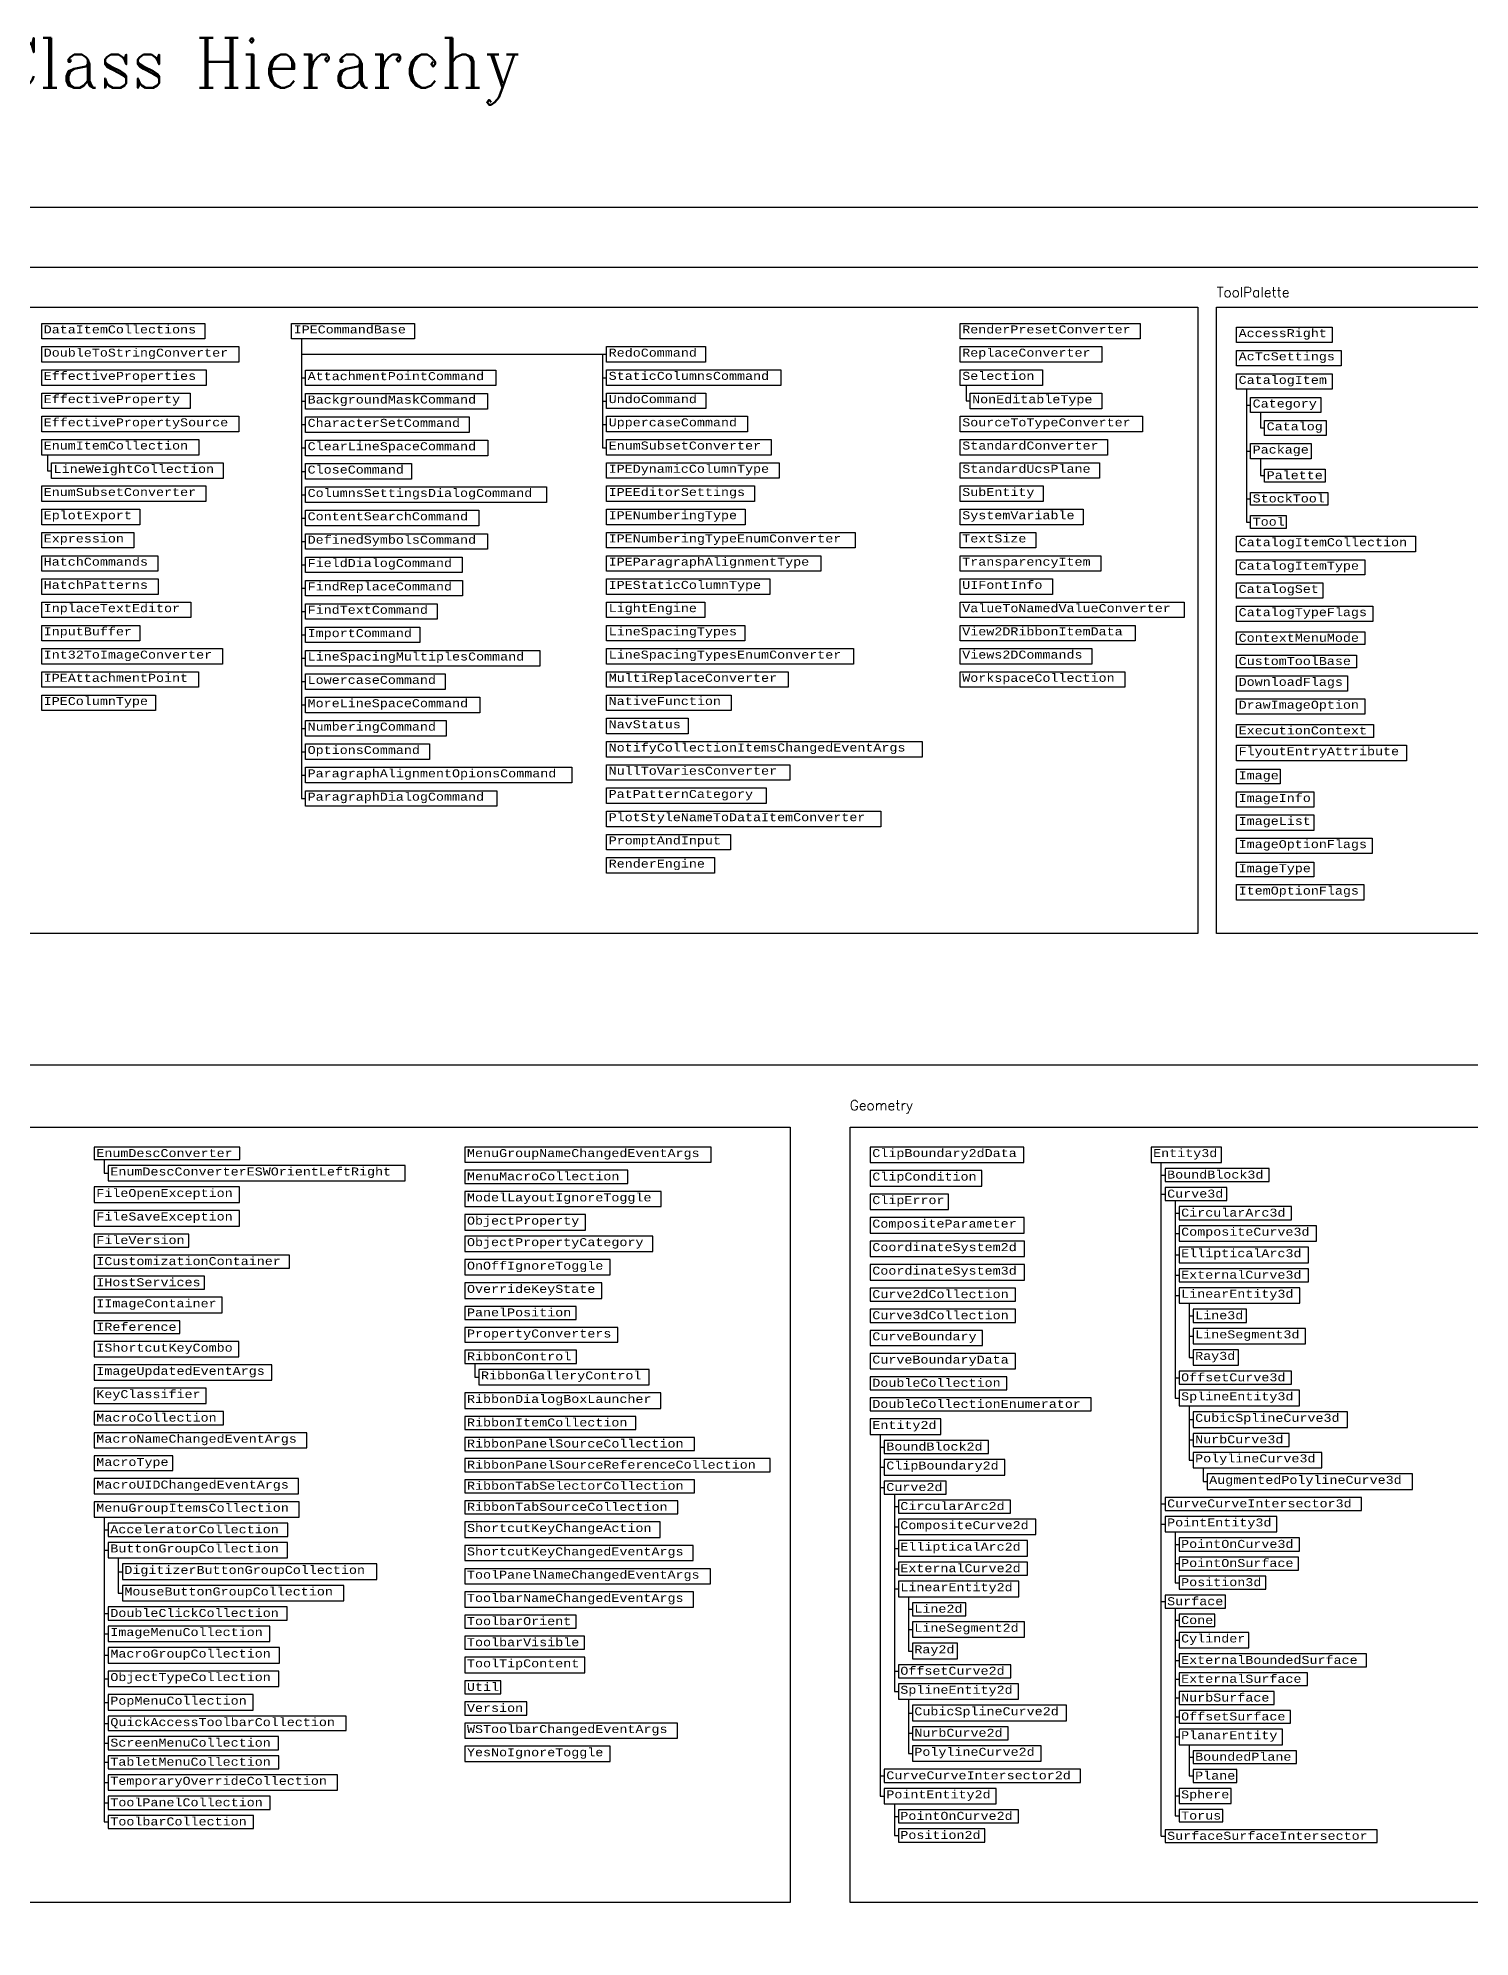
# Model space of a CAD drawing. Header units: inches. Extents: x 349 to 921, y -344 to 10.
# Drawn here: x 683.8 to 755.4, y -85.4 to 9.6 of the extents above; entities that cross this region are included whole.
import ezdxf

# ---------------------------------------------------------------- set-up
doc = ezdxf.new("R2010")
doc.units = ezdxf.units.IN
doc.header["$MEASUREMENT"] = 0
for name, color, linetype in [('Managed classes', 3, 'Continuous'), ('ObjectARX 2009 Managed classes', 7, 'Continuous'), ('ObjectARX 2010 Managed classes', 7, 'Continuous')]:
    doc.layers.add(name, color=color, linetype=linetype)
doc.styles.add('Categories', font='romanc.shx', dxfattribs={"height": 0.5})
doc.styles.add('PureManaged', font='cour.ttf', dxfattribs={"height": 0.4})
doc.styles.get("Standard").update_dxf_attribs({"font": 'cour.ttf'})
doc.styles.add('Title', font='romanc.shx', dxfattribs={"width": 0.9})

msp = doc.modelspace()

# ---------------------------------------------------------------- linework, layer by layer
for p, q in [((697.02, -5.489), (697.02, -28.458)), ((712.263, -6.262), (697.02, -6.262)), ((712.063, -6.262), (712.063, -10.94)), ((697.02, -7.437), (697.22, -7.437)), ((712.063, -7.437), (712.263, -7.437)), ((730.225, -7.811), (730.225, -8.591)), ((744.243, -7.997), (744.243, -14.643)), ((697.02, -8.604), (697.22, -8.604)), ((712.063, -8.604), (712.263, -8.604)), ((730.225, -8.591), (730.425, -8.591)), ((744.243, -8.798), (744.443, -8.798)), ((744.943, -9.178), (744.943, -9.939)), ((697.02, -9.772), (697.22, -9.772)), ((712.063, -9.772), (712.263, -9.772)), ((744.943, -9.939), (745.143, -9.939)), ((684.327, -11.294), (684.327, -12.074)), ((697.02, -10.94), (697.22, -10.94)), ((712.063, -10.94), (712.263, -10.94)), ((744.243, -11.1), (744.443, -11.1)), ((684.327, -12.074), (684.527, -12.074)), ((697.02, -12.108), (697.22, -12.108)), ((744.943, -11.481), (744.943, -12.321)), ((744.943, -12.321), (745.143, -12.321)), ((697.02, -13.276), (697.22, -13.276)), ((744.243, -13.482), (744.443, -13.482)), ((697.02, -14.444), (697.22, -14.444)), ((744.243, -14.643), (744.443, -14.643)), ((697.02, -15.612), (697.22, -15.612)), ((697.02, -16.78), (697.22, -16.78)), ((697.02, -17.947), (697.22, -17.947)), ((697.02, -19.115), (697.22, -19.115)), ((697.02, -20.283), (697.22, -20.283)), ((697.02, -21.451), (697.22, -21.451)), ((697.02, -22.619), (697.22, -22.619)), ((697.02, -23.787), (697.22, -23.787)), ((697.02, -24.955), (697.22, -24.955)), ((697.02, -26.122), (697.22, -26.122)), ((697.02, -27.29), (697.22, -27.29)), ((697.02, -28.458), (697.22, -28.458)), ((687.161, -46.506), (687.161, -47.193)), ((687.161, -47.193), (687.361, -47.193)), ((739.97, -80.333), (739.97, -46.66)), ((739.97, -47.286), (740.17, -47.286)), ((739.97, -48.236), (740.17, -48.236)), ((740.67, -48.562), (740.67, -58.433)), ((740.67, -49.189), (740.87, -49.189)), ((740.67, -50.204), (740.87, -50.204)), ((740.67, -51.279), (740.87, -51.279)), ((740.67, -52.292), (740.87, -52.292)), ((740.67, -53.305), (740.87, -53.305)), ((741.37, -53.693), (741.37, -56.409)), ((741.37, -54.32), (741.57, -54.32)), ((741.37, -55.335), (741.57, -55.335)), ((705.683, -56.7), (705.683, -57.387)), ((741.37, -56.409), (741.57, -56.409)), ((705.683, -57.387), (705.883, -57.387)), ((740.67, -57.42), (740.87, -57.42)), ((740.67, -58.433), (740.87, -58.433)), ((741.37, -58.82), (741.37, -61.534)), ((741.37, -59.508), (741.57, -59.508)), ((725.938, -60.254), (725.938, -78.329)), ((741.37, -60.521), (741.57, -60.521)), ((725.938, -60.879), (726.138, -60.879)), ((741.37, -61.534), (741.57, -61.534)), ((725.938, -61.892), (726.138, -61.892)), ((742.07, -61.922), (742.07, -62.609)), ((742.07, -62.609), (742.27, -62.609)), ((725.938, -62.905), (726.138, -62.905)), ((726.638, -63.23), (726.638, -73.101)), ((687.161, -64.393), (687.161, -79.622)), ((726.638, -63.858), (726.838, -63.858)), ((739.97, -63.722), (740.17, -63.722)), ((687.161, -65.02), (687.361, -65.02)), ((726.638, -64.873), (726.838, -64.873)), ((739.97, -64.735), (740.17, -64.735)), ((740.67, -65.123), (740.67, -67.66)), ((687.161, -66.035), (687.361, -66.035)), ((687.861, -66.423), (687.861, -68.186)), ((726.638, -65.948), (726.838, -65.948)), ((740.67, -65.751), (740.87, -65.751)), ((687.861, -67.111), (688.061, -67.111)), ((726.638, -66.961), (726.838, -66.961)), ((740.67, -66.705), (740.87, -66.705)), ((687.861, -68.186), (688.061, -68.186)), ((726.638, -67.974), (726.838, -67.974)), ((740.67, -67.66), (740.87, -67.66)), ((687.161, -69.201), (687.361, -69.201)), ((727.338, -68.362), (727.338, -71.077)), ((727.338, -68.989), (727.538, -68.989)), ((739.97, -68.607), (740.17, -68.607)), ((740.67, -68.928), (740.67, -79.308)), ((687.161, -70.216), (687.361, -70.216)), ((727.338, -70.004), (727.538, -70.004)), ((740.67, -69.538), (740.87, -69.538)), ((727.338, -71.077), (727.538, -71.077)), ((740.67, -70.536), (740.87, -70.536)), ((687.161, -71.292), (687.361, -71.292)), ((726.638, -72.088), (726.838, -72.088)), ((740.67, -71.544), (740.87, -71.544)), ((687.161, -72.467), (687.361, -72.467)), ((740.67, -72.484), (740.87, -72.484)), ((687.161, -73.642), (687.361, -73.642)), ((726.638, -73.101), (726.838, -73.101)), ((727.338, -73.489), (727.338, -76.203)), ((740.67, -73.424), (740.87, -73.424)), ((687.161, -74.693), (687.361, -74.693)), ((727.338, -74.177), (727.538, -74.177)), ((740.67, -74.365), (740.87, -74.365)), ((687.161, -75.683), (687.361, -75.683)), ((727.338, -75.19), (727.538, -75.19)), ((740.67, -75.373), (740.87, -75.373)), ((741.37, -75.76), (741.37, -77.321)), ((687.161, -76.637), (687.361, -76.637)), ((727.338, -76.203), (727.538, -76.203)), ((741.37, -76.38), (741.57, -76.38)), ((687.161, -77.652), (687.361, -77.652)), ((725.938, -77.316), (726.138, -77.316)), ((741.37, -77.321), (741.57, -77.321)), ((687.161, -78.667), (687.361, -78.667)), ((725.938, -78.329), (726.138, -78.329)), ((726.638, -78.716), (726.638, -80.298)), ((740.67, -78.321), (740.87, -78.321)), ((687.161, -79.622), (687.361, -79.622)), ((726.638, -79.344), (726.838, -79.344)), ((740.67, -79.308), (740.87, -79.308)), ((726.638, -80.298), (726.838, -80.298)), ((739.97, -80.333), (740.17, -80.333))]:
    msp.add_line(p, q)
for points in [[(636.228, 1.1), (920.942, 1.1), (920.942, -185.231), (636.229, -185.231)], [(639.228, -1.9), (771.504, -1.9), (771.504, -41.793), (639.228, -41.793)], [(670.543, -3.9), (741.81, -3.9), (741.81, -35.213), (670.543, -35.213)], [(684.032, -5.489), (684.032, -4.713), (692.191, -4.713), (692.191, -5.489)], [(696.52, -5.489), (696.52, -4.713), (702.661, -4.713), (702.661, -5.489)], [(729.931, -5.489), (729.931, -4.713), (738.924, -4.713), (738.924, -5.489)], [(742.743, -3.9), (770.634, -3.9), (770.634, -35.213), (742.743, -35.213)], [(743.743, -5.675), (743.743, -4.9), (748.509, -4.9), (748.509, -5.675)], [(684.032, -6.65), (684.032, -5.874), (693.882, -5.874), (693.882, -6.65)], [(712.263, -6.65), (712.263, -5.874), (717.207, -5.874), (717.207, -6.65)], [(729.931, -6.65), (729.931, -5.874), (737.005, -5.874), (737.005, -6.65)], [(743.743, -6.836), (743.743, -6.061), (748.963, -6.061), (748.963, -6.836)], [(684.032, -7.811), (684.032, -7.035), (692.243, -7.035), (692.243, -7.811)], [(697.22, -7.824), (697.22, -7.049), (706.723, -7.049), (706.723, -7.824)], [(712.263, -7.811), (712.263, -7.035), (720.968, -7.035), (720.968, -7.811)], [(729.931, -7.811), (729.931, -7.035), (734.036, -7.035), (734.036, -7.811)], [(743.743, -7.997), (743.743, -7.236), (748.517, -7.236), (748.517, -7.997)], [(684.032, -8.972), (684.032, -8.196), (691.458, -8.196), (691.458, -8.972)], [(697.22, -8.992), (697.22, -8.217), (706.303, -8.217), (706.303, -8.992)], [(712.263, -8.972), (712.263, -8.196), (717.225, -8.196), (717.225, -8.972)], [(730.425, -8.978), (730.425, -8.203), (737, -8.203), (737, -8.978)], [(744.443, -9.158), (744.443, -8.417), (747.943, -8.417), (747.943, -9.158)], [(684.032, -10.133), (684.032, -9.357), (693.882, -9.357), (693.882, -10.133)], [(697.22, -10.16), (697.22, -9.385), (705.397, -9.385), (705.397, -10.16)], [(712.263, -10.133), (712.263, -9.357), (719.303, -9.357), (719.303, -10.133)], [(729.931, -10.133), (729.931, -9.357), (739.032, -9.357), (739.032, -10.133)], [(745.143, -10.319), (745.143, -9.558), (748.214, -9.558), (748.214, -10.319)], [(684.032, -11.294), (684.032, -10.518), (691.877, -10.518), (691.877, -11.294)], [(697.22, -11.328), (697.22, -10.553), (706.325, -10.553), (706.325, -11.328)], [(712.263, -11.294), (712.263, -10.518), (720.485, -10.518), (720.485, -11.294)], [(729.931, -11.294), (729.931, -10.518), (737.295, -10.518), (737.295, -11.294)], [(744.443, -11.481), (744.443, -10.719), (747.469, -10.719), (747.469, -11.481)], [(684.527, -12.462), (684.527, -11.686), (693.098, -11.686), (693.098, -12.462)], [(697.22, -12.496), (697.22, -11.72), (702.514, -11.72), (702.514, -12.496)], [(712.263, -12.455), (712.263, -11.679), (720.879, -11.679), (720.879, -12.455)], [(729.931, -12.455), (729.931, -11.679), (736.897, -11.679), (736.897, -12.455)], [(745.143, -12.642), (745.143, -12.001), (748.169, -12.001), (748.169, -12.642)], [(684.032, -13.616), (684.032, -12.84), (692.226, -12.84), (692.226, -13.616)], [(697.22, -13.664), (697.22, -12.888), (709.264, -12.888), (709.264, -13.664)], [(712.263, -13.616), (712.263, -12.84), (719.643, -12.84), (719.643, -13.616)], [(729.931, -13.616), (729.931, -12.84), (734.073, -12.84), (734.073, -13.616)], [(744.443, -13.803), (744.443, -13.162), (748.298, -13.162), (748.298, -13.803)], [(684.032, -14.777), (684.032, -14.001), (688.93, -14.001), (688.93, -14.777)], [(697.22, -14.831), (697.22, -14.056), (705.883, -14.056), (705.883, -14.831)], [(712.263, -14.777), (712.263, -14.001), (719.178, -14.001), (719.178, -14.777)], [(729.931, -14.777), (729.931, -14.001), (736.082, -14.001), (736.082, -14.777)], [(684.032, -15.938), (684.032, -15.162), (688.633, -15.162), (688.633, -15.938)], [(712.263, -15.938), (712.263, -15.162), (724.676, -15.162), (724.676, -15.938)], [(729.931, -15.938), (729.931, -15.162), (733.711, -15.162), (733.711, -15.938)], [(744.443, -14.964), (744.443, -14.323), (746.212, -14.323), (746.212, -14.964)], [(697.22, -15.999), (697.22, -15.224), (706.314, -15.224), (706.314, -15.999)], [(743.743, -16.125), (743.743, -15.349), (752.683, -15.349), (752.683, -16.125)], [(684.032, -17.099), (684.032, -16.323), (689.837, -16.323), (689.837, -17.099)], [(697.22, -17.167), (697.22, -16.392), (705.044, -16.392), (705.044, -17.167)], [(712.263, -17.099), (712.263, -16.323), (722.957, -16.323), (722.957, -17.099)], [(729.931, -17.099), (729.931, -16.323), (736.951, -16.323), (736.951, -17.099)], [(743.743, -17.286), (743.743, -16.525), (750.148, -16.525), (750.148, -17.286)], [(684.032, -18.26), (684.032, -17.484), (689.854, -17.484), (689.854, -18.26)], [(697.22, -18.335), (697.22, -17.56), (705.056, -17.56), (705.056, -18.335)], [(712.263, -18.26), (712.263, -17.484), (720.414, -17.484), (720.414, -18.26)], [(729.931, -18.26), (729.931, -17.484), (734.543, -17.484), (734.543, -18.26)], [(743.743, -18.447), (743.743, -17.686), (748.052, -17.686), (748.052, -18.447)], [(684.032, -19.421), (684.032, -18.646), (691.476, -18.646), (691.476, -19.421)], [(697.22, -19.503), (697.22, -18.728), (703.795, -18.728), (703.795, -19.503)], [(712.263, -19.421), (712.263, -18.646), (717.173, -18.646), (717.173, -19.421)], [(729.931, -19.421), (729.931, -18.646), (741.114, -18.646), (741.114, -19.421)], [(743.743, -19.608), (743.743, -18.847), (750.552, -18.847), (750.552, -19.608)], [(684.032, -20.582), (684.032, -19.807), (688.93, -19.807), (688.93, -20.582)], [(697.22, -20.671), (697.22, -19.895), (702.924, -19.895), (702.924, -20.671)], [(712.263, -20.582), (712.263, -19.807), (719.16, -19.807), (719.16, -20.582)], [(729.931, -20.582), (729.931, -19.807), (738.67, -19.807), (738.67, -20.582)], [(743.743, -20.769), (743.743, -20.128), (750.148, -20.128), (750.148, -20.769)], [(684.032, -21.743), (684.032, -20.968), (693.062, -20.968), (693.062, -21.743)], [(697.22, -21.839), (697.22, -21.063), (708.923, -21.063), (708.923, -21.839)], [(712.263, -21.743), (712.263, -20.968), (724.605, -20.968), (724.605, -21.743)], [(729.931, -21.743), (729.931, -20.968), (736.505, -20.968), (736.505, -21.743)], [(743.743, -21.93), (743.743, -21.289), (749.728, -21.289), (749.728, -21.93)], [(684.032, -22.904), (684.032, -22.129), (691.859, -22.129), (691.859, -22.904)], [(697.22, -23.007), (697.22, -22.231), (704.194, -22.231), (704.194, -23.007)], [(712.263, -22.904), (712.263, -22.129), (721.328, -22.129), (721.328, -22.904)], [(729.931, -22.904), (729.931, -22.129), (738.164, -22.129), (738.164, -22.904)], [(743.743, -23.091), (743.743, -22.33), (749.281, -22.33), (749.281, -23.091)], [(684.032, -24.065), (684.032, -23.29), (689.714, -23.29), (689.714, -24.065)], [(697.22, -24.174), (697.22, -23.399), (705.929, -23.399), (705.929, -24.174)], [(712.263, -24.065), (712.263, -23.29), (718.48, -23.29), (718.48, -24.065)], [(743.743, -24.252), (743.743, -23.476), (750.152, -23.476), (750.152, -24.252)], [(697.22, -25.342), (697.22, -24.567), (704.238, -24.567), (704.238, -25.342)], [(712.263, -25.226), (712.263, -24.451), (716.331, -24.451), (716.331, -25.226)], [(712.263, -26.387), (712.263, -25.612), (728.028, -25.612), (728.028, -26.387)], [(743.743, -25.413), (743.743, -24.758), (750.586, -24.758), (750.586, -25.413)], [(697.22, -26.51), (697.22, -25.735), (703.408, -25.735), (703.408, -26.51)], [(743.743, -26.574), (743.743, -25.798), (752.238, -25.798), (752.238, -26.574)], [(697.22, -27.678), (697.22, -26.903), (710.517, -26.903), (710.517, -27.678)], [(712.263, -27.548), (712.263, -26.773), (721.42, -26.773), (721.42, -27.548)], [(743.743, -27.735), (743.743, -27.003), (745.912, -27.003), (745.912, -27.735)], [(697.22, -28.846), (697.22, -28.07), (706.778, -28.07), (706.778, -28.846)], [(712.263, -28.709), (712.263, -27.934), (720.238, -27.934), (720.238, -28.709)], [(743.743, -28.896), (743.743, -28.135), (747.597, -28.135), (747.597, -28.896)], [(712.263, -29.87), (712.263, -29.095), (725.969, -29.095), (725.969, -29.87)], [(743.743, -30.057), (743.743, -29.282), (747.597, -29.282), (747.597, -30.057)], [(712.263, -31.031), (712.263, -30.256), (718.447, -30.256), (718.447, -31.031)], [(743.743, -31.218), (743.743, -30.443), (750.517, -30.443), (750.517, -31.218)], [(712.263, -32.192), (712.263, -31.417), (717.659, -31.417), (717.659, -32.192)], [(743.743, -32.379), (743.743, -31.647), (747.593, -31.647), (747.593, -32.379)], [(743.743, -33.54), (743.743, -32.765), (750.097, -32.765), (750.097, -33.54)], [(639.228, -44.885), (721.438, -44.885), (721.438, -83.641), (639.228, -83.641)], [(724.438, -44.885), (787.909, -44.885), (787.909, -83.641), (724.438, -83.641)], [(686.661, -45.885), (686.661, -46.506), (693.934, -46.506), (693.934, -45.885)], [(705.183, -45.885), (705.183, -46.646), (717.489, -46.646), (717.489, -45.885)], [(725.438, -45.885), (725.438, -46.66), (733.117, -46.66), (733.117, -45.885)], [(739.47, -45.885), (739.47, -46.66), (742.989, -46.66), (742.989, -45.885)], [(687.361, -46.806), (687.361, -47.581), (702.187, -47.581), (702.187, -46.806)], [(705.183, -47.046), (705.183, -47.701), (713.317, -47.701), (713.317, -47.046)], [(725.438, -47.06), (725.438, -47.836), (731.017, -47.836), (731.017, -47.06)], [(740.17, -46.96), (740.17, -47.611), (745.37, -47.611), (745.37, -46.96)], [(686.661, -47.881), (686.661, -48.656), (693.909, -48.656), (693.909, -47.881)], [(705.183, -48.101), (705.183, -48.862), (714.984, -48.862), (714.984, -48.101)], [(725.438, -48.236), (725.438, -49.011), (729.337, -49.011), (729.337, -48.236)], [(740.17, -47.911), (740.17, -48.562), (743.256, -48.562), (743.256, -47.911)], [(686.661, -49.056), (686.661, -49.832), (693.909, -49.832), (693.909, -49.056)], [(705.183, -49.262), (705.183, -50.037), (711.211, -50.037), (711.211, -49.262)], [(740.87, -48.862), (740.87, -49.516), (746.477, -49.516), (746.477, -48.862)], [(686.661, -50.232), (686.661, -50.886), (691.388, -50.886), (691.388, -50.232)], [(725.438, -49.411), (725.438, -50.187), (733.119, -50.187), (733.119, -49.411)], [(740.87, -49.816), (740.87, -50.592), (747.737, -50.592), (747.737, -49.816)], [(705.183, -50.337), (705.183, -51.113), (714.573, -51.113), (714.573, -50.337)], [(725.438, -50.587), (725.438, -51.362), (733.147, -51.362), (733.147, -50.587)], [(740.87, -50.892), (740.87, -51.667), (747.33, -51.667), (747.33, -50.892)], [(686.661, -51.286), (686.661, -51.941), (696.407, -51.941), (696.407, -51.286)], [(705.183, -51.513), (705.183, -52.274), (712.436, -52.274), (712.436, -51.513)], [(725.438, -51.762), (725.438, -52.537), (733.147, -52.537), (733.147, -51.762)], [(740.87, -51.967), (740.87, -52.618), (747.33, -52.618), (747.33, -51.967)], [(686.661, -52.341), (686.661, -52.996), (692.174, -52.996), (692.174, -52.341)], [(705.183, -52.674), (705.183, -53.449), (712.016, -53.449), (712.016, -52.674)], [(725.438, -52.937), (725.438, -53.592), (732.698, -53.592), (732.698, -52.937)], [(740.87, -52.918), (740.87, -53.693), (746.897, -53.693), (746.897, -52.918)], [(686.661, -53.396), (686.661, -54.171), (693.046, -54.171), (693.046, -53.396)], [(705.183, -53.849), (705.183, -54.504), (710.743, -54.504), (710.743, -53.849)], [(725.438, -53.992), (725.438, -54.647), (732.698, -54.647), (732.698, -53.992)], [(741.57, -53.993), (741.57, -54.648), (744.235, -54.648), (744.235, -53.993)], [(686.661, -54.571), (686.661, -55.212), (690.93, -55.212), (690.93, -54.571)], [(705.183, -54.904), (705.183, -55.645), (712.814, -55.645), (712.814, -54.904)], [(725.438, -55.047), (725.438, -55.808), (731.039, -55.808), (731.039, -55.047)], [(741.57, -54.948), (741.57, -55.723), (747.176, -55.723), (747.176, -54.948)], [(686.661, -55.612), (686.661, -56.373), (693.876, -56.373), (693.876, -55.612)], [(686.661, -56.773), (686.661, -57.534), (695.535, -57.534), (695.535, -56.773)], [(705.183, -56.045), (705.183, -56.7), (710.752, -56.7), (710.752, -56.045)], [(725.438, -56.208), (725.438, -56.969), (732.697, -56.969), (732.697, -56.208)], [(741.57, -56.023), (741.57, -56.794), (743.829, -56.794), (743.829, -56.023)], [(705.883, -57), (705.883, -57.775), (714.393, -57.775), (714.393, -57)], [(725.438, -57.369), (725.438, -58.023), (732.267, -58.023), (732.267, -57.369)], [(740.87, -57.094), (740.87, -57.745), (746.485, -57.745), (746.485, -57.094)], [(686.661, -57.934), (686.661, -58.709), (692.253, -58.709), (692.253, -57.934)], [(705.183, -58.175), (705.183, -58.95), (714.977, -58.95), (714.977, -58.175)], [(725.438, -58.423), (725.438, -59.078), (736.47, -59.078), (736.47, -58.423)], [(740.87, -58.045), (740.87, -58.82), (746.877, -58.82), (746.877, -58.045)], [(686.661, -59.109), (686.661, -59.764), (693.115, -59.764), (693.115, -59.109)], [(705.183, -59.35), (705.183, -60.005), (713.716, -60.005), (713.716, -59.35)], [(725.438, -59.478), (725.438, -60.254), (728.958, -60.254), (728.958, -59.478)], [(741.57, -59.12), (741.57, -59.896), (749.278, -59.896), (749.278, -59.12)], [(686.661, -60.164), (686.661, -60.925), (697.286, -60.925), (697.286, -60.164)], [(705.183, -60.405), (705.183, -61.06), (716.657, -61.06), (716.657, -60.405)], [(726.138, -60.554), (726.138, -61.204), (731.339, -61.204), (731.339, -60.554)], [(741.57, -60.196), (741.57, -60.846), (746.364, -60.846), (746.364, -60.196)], [(686.661, -61.325), (686.661, -62.057), (690.58, -62.057), (690.58, -61.325)], [(705.183, -61.46), (705.183, -62.114), (720.438, -62.114), (720.438, -61.46)], [(726.138, -61.504), (726.138, -62.28), (732.166, -62.28), (732.166, -61.504)], [(741.57, -61.146), (741.57, -61.922), (747.999, -61.922), (747.999, -61.146)], [(686.661, -62.457), (686.661, -63.218), (696.866, -63.218), (696.866, -62.457)], [(705.183, -62.514), (705.183, -63.169), (716.657, -63.169), (716.657, -62.514)], [(726.138, -62.58), (726.138, -63.23), (729.225, -63.23), (729.225, -62.58)], [(742.27, -62.222), (742.27, -62.997), (752.536, -62.997), (752.536, -62.222)], [(705.183, -63.569), (705.183, -64.224), (715.817, -64.224), (715.817, -63.569)], [(726.838, -63.53), (726.838, -64.185), (732.446, -64.185), (732.446, -63.53)], [(740.17, -63.397), (740.17, -64.048), (749.978, -64.048), (749.978, -63.397)], [(686.661, -63.618), (686.661, -64.393), (696.896, -64.393), (696.896, -63.618)], [(726.838, -64.485), (726.838, -65.26), (733.706, -65.26), (733.706, -64.485)], [(740.17, -64.348), (740.17, -65.123), (745.759, -65.123), (745.759, -64.348)], [(687.361, -64.693), (687.361, -65.348), (696.338, -65.348), (696.338, -64.693)], [(705.183, -64.624), (705.183, -65.399), (714.943, -65.399), (714.943, -64.624)], [(740.87, -65.423), (740.87, -66.078), (746.879, -66.078), (746.879, -65.423)], [(687.361, -65.648), (687.361, -66.423), (696.314, -66.423), (696.314, -65.648)], [(705.183, -65.799), (705.183, -66.56), (716.593, -66.56), (716.593, -65.799)], [(726.838, -65.56), (726.838, -66.336), (733.299, -66.336), (733.299, -65.56)], [(740.87, -66.378), (740.87, -67.033), (746.837, -67.033), (746.837, -66.378)], [(688.061, -66.723), (688.061, -67.499), (700.772, -67.499), (700.772, -66.723)], [(705.183, -66.96), (705.183, -67.721), (717.448, -67.721), (717.448, -66.96)], [(726.838, -66.636), (726.838, -67.286), (733.299, -67.286), (733.299, -66.636)], [(740.87, -67.333), (740.87, -67.987), (745.198, -67.987), (745.198, -67.333)], [(688.061, -67.799), (688.061, -68.574), (699.137, -68.574), (699.137, -67.799)], [(705.183, -68.121), (705.183, -68.882), (716.608, -68.882), (716.608, -68.121)], [(726.838, -67.586), (726.838, -68.362), (732.866, -68.362), (732.866, -67.586)], [(740.17, -68.287), (740.17, -68.928), (743.194, -68.928), (743.194, -68.287)], [(687.361, -68.874), (687.361, -69.529), (696.29, -69.529), (696.29, -68.874)], [(705.183, -69.282), (705.183, -69.937), (710.746, -69.937), (710.746, -69.282)], [(727.538, -68.662), (727.538, -69.316), (730.204, -69.316), (730.204, -68.662)], [(740.87, -69.228), (740.87, -69.848), (742.653, -69.848), (742.653, -69.228)], [(687.361, -69.829), (687.361, -70.604), (695.426, -70.604), (695.426, -69.829)], [(727.538, -69.616), (727.538, -70.392), (733.145, -70.392), (733.145, -69.616)], [(740.87, -70.148), (740.87, -70.923), (744.348, -70.923), (744.348, -70.148)], [(687.361, -70.904), (687.361, -71.679), (695.916, -71.679), (695.916, -70.904)], [(705.183, -70.337), (705.183, -70.992), (711.162, -70.992), (711.162, -70.337)], [(727.538, -70.692), (727.538, -71.463), (729.798, -71.463), (729.798, -70.692)], [(687.361, -72.079), (687.361, -72.855), (695.888, -72.855), (695.888, -72.079)], [(705.183, -71.392), (705.183, -72.167), (711.166, -72.167), (711.166, -71.392)], [(726.838, -71.763), (726.838, -72.414), (732.454, -72.414), (732.454, -71.763)], [(740.87, -71.223), (740.87, -71.864), (750.229, -71.864), (750.229, -71.223)], [(705.183, -72.567), (705.183, -73.222), (706.972, -73.222), (706.972, -72.567)], [(726.838, -72.714), (726.838, -73.489), (732.846, -73.489), (732.846, -72.714)], [(740.87, -72.164), (740.87, -72.804), (747.288, -72.804), (747.288, -72.164)], [(687.361, -73.255), (687.361, -74.03), (694.602, -74.03), (694.602, -73.255)], [(705.183, -73.622), (705.183, -74.276), (708.278, -74.276), (708.278, -73.622)], [(727.538, -73.789), (727.538, -74.564), (735.247, -74.564), (735.247, -73.789)], [(740.87, -73.104), (740.87, -73.745), (745.622, -73.745), (745.622, -73.104)], [(687.361, -74.33), (687.361, -75.055), (699.25, -75.055), (699.25, -74.33)], [(705.183, -74.676), (705.183, -75.438), (715.804, -75.438), (715.804, -74.676)], [(727.538, -74.864), (727.538, -75.515), (732.333, -75.515), (732.333, -74.864)], [(740.87, -74.045), (740.87, -74.685), (746.442, -74.685), (746.442, -74.045)], [(740.87, -74.985), (740.87, -75.76), (746.032, -75.76), (746.032, -74.985)], [(687.361, -75.355), (687.361, -76.01), (695.861, -76.01), (695.861, -75.355)], [(705.183, -75.838), (705.183, -76.599), (712.438, -76.599), (712.438, -75.838)], [(727.538, -75.815), (727.538, -76.59), (733.968, -76.59), (733.968, -75.815)], [(687.361, -76.31), (687.361, -76.965), (695.875, -76.965), (695.875, -76.31)], [(741.57, -76.06), (741.57, -76.701), (746.728, -76.701), (746.728, -76.06)], [(687.361, -77.265), (687.361, -78.04), (698.816, -78.04), (698.816, -77.265)], [(726.138, -76.99), (726.138, -77.641), (735.947, -77.641), (735.947, -76.99)], [(741.57, -77.001), (741.57, -77.641), (743.755, -77.641), (743.755, -77.001)], [(687.361, -78.34), (687.361, -78.995), (695.455, -78.995), (695.455, -78.34)], [(726.138, -77.941), (726.138, -78.716), (731.728, -78.716), (731.728, -77.941)], [(740.87, -77.941), (740.87, -78.702), (743.473, -78.702), (743.473, -77.941)], [(687.361, -79.295), (687.361, -79.949), (694.615, -79.949), (694.615, -79.295)], [(726.838, -79.016), (726.838, -79.671), (732.848, -79.671), (732.848, -79.016)], [(740.87, -79.002), (740.87, -79.613), (743.051, -79.613), (743.051, -79.002)], [(726.838, -79.971), (726.838, -80.626), (731.167, -80.626), (731.167, -79.971)], [(740.17, -80.013), (740.17, -80.654), (750.771, -80.654), (750.771, -80.013)]]:
    msp.add_lwpolyline(points, close=True)

# ---------------------------------------------------------------- texts
at = {"color": 7, "style": 'Title', "width": 0.9}
msp.add_text('ObjectARX  2017 Managed Class Hierarchy', height=2.5, dxfattribs=at).set_placement((637.634, 7.055))
at = {"color": 1, "char_height": 0.5, "attachment_point": 1, "style": 'Categories'}
for s, insert, width in [('ToolPalette', (742.743, -2.9), 7.67647), ('Geometry', (724.414, -43.542), 5.42221)]:
    msp.add_mtext(s, dxfattribs=dict(at, insert=insert, width=width))
at = {"layer": 'Managed classes', "color": 6, "char_height": 0.4, "attachment_point": 1, "style": 'PureManaged'}
for s, insert in [('{\\Fcourier new|c0;DataItemCollections}', (684.132, -4.813)), ('{\\Fcourier new|c0;IPECommandBase}', (696.62, -4.813)), ('{\\Fcourier new|c0;RenderPresetConverter}', (730.031, -4.813)), ('{\\Fcourier new|c0;DoubleToStringConverter}', (684.132, -5.974)), ('{\\Fcourier new|c0;RedoCommand}', (712.363, -5.974)), ('{\\Fcourier new|c0;ReplaceConverter}', (730.031, -5.974)), ('{\\Fcourier new|c0;AcTcSettings}', (743.843, -6.161)), ('{\\Fcourier new|c0;EffectiveProperties}', (684.132, -7.135)), ('{\\Fcourier new|c0;AttachmentPointCommand}', (697.32, -7.149)), ('{\\Fcourier new|c0;StaticColumnsCommand}', (712.363, -7.135)), ('{\\Fcourier new|c0;Selection}', (730.031, -7.135)), ('{\\Fcourier new|c0;EffectiveProperty}', (684.132, -8.296)), ('{\\Fcourier new|c0;BackgroundMaskCommand}', (697.32, -8.317)), ('{\\Fcourier new|c0;UndoCommand}', (712.363, -8.296)), ('{\\Fcourier new|c0;NonEditableType}', (730.525, -8.303)), ('{\\Fcourier new|c0;EffectivePropertySource}', (684.132, -9.457)), ('{\\Fcourier new|c0;CharacterSetCommand}', (697.32, -9.485)), ('{\\Fcourier new|c0;UppercaseCommand}', (712.363, -9.457)), ('{\\Fcourier new|c0;SourceToTypeConverter}', (730.031, -9.457)), ('{\\Fcourier new|c0;EnumItemCollection}', (684.132, -10.618)), ('{\\Fcourier new|c0;ClearLineSpaceCommand}', (697.32, -10.653)), ('{\\Fcourier new|c0;EnumSubsetConverter}', (712.363, -10.618)), ('{\\Fcourier new|c0;StandardConverter}', (730.031, -10.618)), ('{\\Fcourier new|c0;LineWeightCollection}', (684.627, -11.786)), ('{\\Fcourier new|c0;CloseCommand}', (697.32, -11.82)), ('{\\Fcourier new|c0;IPEDynamicColumnType}', (712.363, -11.779)), ('{\\Fcourier new|c0;StandardUcsPlane}', (730.031, -11.779)), ('{\\Fcourier new|c0;EnumSubsetConverter}', (684.132, -12.94)), ('{\\Fcourier new|c0;ColumnsSettingsDialogCommand}', (697.32, -12.988)), ('{\\Fcourier new|c0;IPEEditorSettings}', (712.363, -12.94)), ('{\\Fcourier new|c0;SubEntity}', (730.031, -12.94)), ('{\\Fcourier new|c0;EplotExport}', (684.132, -14.101)), ('{\\Fcourier new|c0;ContentSearchCommand}', (697.32, -14.156)), ('{\\Fcourier new|c0;IPENumberingType}', (712.363, -14.101)), ('{\\Fcourier new|c0;SystemVariable}', (730.031, -14.101)), ('{\\Fcourier new|c0;Expression}', (684.132, -15.262)), ('{\\Fcourier new|c0;DefinedSymbolsCommand}', (697.32, -15.324)), ('{\\Fcourier new|c0;IPENumberingTypeEnumConverter }', (712.363, -15.262)), ('{\\Fcourier new|c0;TextSize}', (730.031, -15.262)), ('{\\Fcourier new|c0;HatchCommands}', (684.132, -16.423)), ('{\\Fcourier new|c0;FieldDialogCommand}', (697.32, -16.492)), ('{\\Fcourier new|c0;IPEParagraphAlignmentType}', (712.363, -16.423)), ('{\\Fcourier new|c0;TransparencyItem}', (730.031, -16.423)), ('{\\Fcourier new|c0;HatchPatterns}', (684.132, -17.584)), ('{\\Fcourier new|c0;FindReplaceCommand}', (697.32, -17.66)), ('{\\Fcourier new|c0;IPEStaticColumnType}', (712.363, -17.584)), ('{\\Fcourier new|c0;UIFontInfo}', (730.031, -17.584)), ('{\\Fcourier new|c0;InplaceTextEditor}', (684.132, -18.746)), ('{\\Fcourier new|c0;FindTextCommand}', (697.32, -18.828)), ('{\\Fcourier new|c0;LightEngine}', (712.363, -18.746)), ('{\\Fcourier new|c0;ValueToNamedValueConverter}', (730.031, -18.746)), ('{\\Fcourier new|c0;InputBuffer}', (684.132, -19.907)), ('{\\Fcourier new|c0;LineSpacingTypes}', (712.363, -19.907)), ('{\\Fcourier new|c0;View2DRibbonItemData}', (730.031, -19.907)), ('{\\Fcourier new|c0;ImportCommand}', (697.32, -19.995)), ('{\\Fcourier new|c0;Int32ToImageConverter}', (684.132, -21.068)), ('{\\Fcourier new|c0;LineSpacingMultiplesCommand}', (697.32, -21.163)), ('{\\Fcourier new|c0;LineSpacingTypesEnumConverter}', (712.363, -21.068)), ('{\\Fcourier new|c0;Views2DCommands}', (730.031, -21.068)), ('{\\Fcourier new|c0;IPEAttachmentPoint}', (684.132, -22.229)), ('{\\Fcourier new|c0;LowercaseCommand}', (697.32, -22.331)), ('{\\Fcourier new|c0;MultiReplaceConverter}', (712.363, -22.229)), ('{\\Fcourier new|c0;WorkspaceCollection}', (730.031, -22.229)), ('{\\Fcourier new|c0;IPEColumnType}', (684.132, -23.39)), ('{\\Fcourier new|c0;MoreLineSpaceCommand}', (697.32, -23.499)), ('{\\Fcourier new|c0;NativeFunction}', (712.363, -23.39)), ('{\\Fcourier new|c0;NumberingCommand}', (697.32, -24.667)), ('{\\Fcourier new|c0;NavStatus}', (712.363, -24.551)), ('{\\Fcourier new|c0;OptionsCommand}', (697.32, -25.835)), ('{\\Fcourier new|c0;NotifyCollectionItemsChangedEventArgs}', (712.363, -25.712)), ('{\\Fcourier new|c0;ParagraphAlignmentOpionsCommand}', (697.32, -27.003)), ('{\\Fcourier new|c0;NullToVariesConverter}', (712.363, -26.873)), ('{\\Fcourier new|c0;ParagraphDialogCommand}', (697.32, -28.17)), ('{\\Fcourier new|c0;PatPatternCategory}', (712.363, -28.034)), ('{\\Fcourier new|c0;PlotStyleNameToDataItemConverter}', (712.363, -29.195)), ('{\\Fcourier new|c0;PromptAndInput}', (712.363, -30.356)), ('{\\Fcourier new|c0;RenderEngine}', (712.363, -31.517))]:
    msp.add_mtext(s, dxfattribs=dict(at, insert=insert))
at = {"layer": 'Managed classes', "char_height": 0.4, "attachment_point": 1, "style": 'PureManaged'}
for s, insert in [('{\\Fcourier new;AccessRight}', (743.843, -5)), ('{\\Fcourier new;CatalogItem}', (743.843, -7.336)), ('{\\Fcourier new;Category}', (744.543, -8.517)), ('{\\Fcourier new;Catalog}', (745.243, -9.658)), ('{\\Fcourier new;Package}', (744.543, -10.819)), ('{\\Fcourier new;Palette}', (745.243, -12.101)), ('{\\Fcourier new;StockTool}', (744.543, -13.262)), ('{\\Fcourier new;Tool}', (744.543, -14.423)), ('{\\Fcourier new;CatalogItemCollection}', (743.843, -15.449)), ('{\\Fcourier new;CatalogItemType}', (743.843, -16.625)), ('{\\Fcourier new;CatalogSet}', (743.843, -17.786)), ('{\\Fcourier new;CatalogTypeFlags}', (743.843, -18.947)), ('{\\Fcourier new;ContextMenuMode}', (743.843, -20.228)), ('{\\Fcourier new;CustomToolBase}', (743.843, -21.389)), ('{\\Fcourier new;DownloadFlags}', (743.843, -22.43)), ('{\\Fcourier new;DrawImageOption}', (743.843, -23.576)), ('{\\Fcourier new;ExecutionContext}', (743.843, -24.858)), ('{\\Fcourier new;FlyoutEntryAttribute}', (743.843, -25.898)), ('{\\Fcourier new;Image}', (743.843, -27.103)), ('{\\Fcourier new;ImageInfo}', (743.843, -28.235)), ('{\\Fcourier new;ImageList}', (743.843, -29.382)), ('{\\Fcourier new;ImageOptionFlags}', (743.843, -30.543)), ('{\\Fcourier new;ImageType}', (743.843, -31.747)), ('{\\Fcourier new;ItemOptionFlags}', (743.843, -32.865)), ('{\\Fcourier new;EnumDescConverter}', (686.761, -45.985)), ('{\\Fcourier new;MenuGroupNameChangedEventArgs}', (705.283, -45.985)), ('{\\Fcourier new;ClipBoundary2dData}', (725.538, -45.985)), ('{\\Fcourier new;Entity3d}', (739.57, -45.985)), ('{\\Fcourier new;EnumDescConverterESWOrientLeftRight}', (687.461, -46.906)), ('{\\Fcourier new;MenuMacroCollection}', (705.283, -47.146)), ('{\\Fcourier new;ClipCondition}', (725.538, -47.16)), ('{\\Fcourier new;BoundBlock3d}', (740.27, -47.06)), ('{\\Fcourier new;FileOpenException}', (686.761, -47.981)), ('{\\Fcourier new;ModelLayoutIgnoreToggle}', (705.283, -48.201)), ('{\\Fcourier new;ClipError}', (725.538, -48.336)), ('{\\Fcourier new;Curve3d}', (740.27, -48.011)), ('{\\Fcourier new;FileSaveException}', (686.761, -49.156)), ('{\\Fcourier new;CircularArc3d}', (740.97, -48.962)), ('{\\Fcourier new;FileVersion}', (686.761, -50.332)), ('{\\Fcourier new;CompositeParameter}', (725.538, -49.511)), ('{\\Fcourier new;CompositeCurve3d}', (740.97, -49.916)), ('{\\Fcourier new;CoordinateSystem2d}', (725.538, -50.687)), ('{\\Fcourier new;EllipticalArc3d}', (740.97, -50.992)), ('{\\Fcourier new;ICustomizationContainer}', (686.761, -51.386)), ('{\\Fcourier new;OnOffIgnoreToggle}', (705.283, -51.613)), ('{\\Fcourier new;CoordinateSystem3d}', (725.538, -51.862)), ('{\\Fcourier new;ExternalCurve3d}', (740.97, -52.067)), ('{\\Fcourier new;IHostServices}', (686.761, -52.441)), ('{\\Fcourier new;OverrideKeyState}', (705.283, -52.774)), ('{\\Fcourier new;Curve2dCollection}', (725.538, -53.037)), ('{\\Fcourier new;LinearEntity3d}', (740.97, -53.018)), ('{\\Fcourier new;IImageContainer}', (686.761, -53.496)), ('{\\Fcourier new;PanelPosition}', (705.283, -53.949)), ('{\\Fcourier new;Curve3dCollection}', (725.538, -54.092)), ('{\\Fcourier new;Line3d}', (741.67, -54.093)), ('{\\Fcourier new;IReference}', (686.761, -54.671)), ('{\\Fcourier new;PropertyConverters}', (705.283, -55.004)), ('{\\Fcourier new;LineSegment3d}', (741.67, -55.048)), ('{\\Fcourier new;IShortcutKeyCombo}', (686.761, -55.712)), ('{\\Fcourier new;CurveBoundary}', (725.538, -55.147)), ('{\\Fcourier new;ImageUpdatedEventArgs}', (686.761, -56.873)), ('{\\Fcourier new;CurveBoundaryData}', (725.538, -56.308)), ('{\\Fcourier new;Ray3d}', (741.67, -56.123)), ('{\\Fcourier new;DoubleCollection}', (725.538, -57.469)), ('{\\Fcourier new;OffsetCurve3d}', (740.97, -57.194)), ('{\\Fcourier new;KeyClassifier}', (686.761, -58.034)), ('{\\Fcourier new;DoubleCollectionEnumerator}', (725.538, -58.523)), ('{\\Fcourier new;SplineEntity3d}', (740.97, -58.145)), ('{\\Fcourier new;MacroCollection}', (686.761, -59.209)), ('{\\Fcourier new;Entity2d}', (725.538, -59.578)), ('{\\Fcourier new;CubicSplineCurve3d}', (741.67, -59.22)), ('{\\Fcourier new;MacroNameChangedEventArgs}', (686.761, -60.264)), ('{\\Fcourier new;BoundBlock2d}', (726.238, -60.654)), ('{\\Fcourier new;NurbCurve3d}', (741.67, -60.296)), ('{\\Fcourier new;MacroType}', (686.761, -61.425)), ('{\\Fcourier new;ClipBoundary2d}', (726.238, -61.604)), ('{\\Fcourier new;PolylineCurve3d}', (741.67, -61.246)), ('{\\Fcourier new;MacroUIDChangedEventArgs}', (686.761, -62.557)), ('{\\Fcourier new;Curve2d}', (726.238, -62.68)), ('{\\Fcourier new;AugmentedPolylineCurve3d}', (742.37, -62.322)), ('{\\Fcourier new;CircularArc2d}', (726.938, -63.63)), ('{\\Fcourier new;CurveCurveIntersector3d}', (740.27, -63.497)), ('{\\Fcourier new;MenuGroupItemsCollection}', (686.761, -63.718)), ('{\\Fcourier new;CompositeCurve2d}', (726.938, -64.585)), ('{\\Fcourier new;PointEntity3d}', (740.27, -64.448)), ('{\\Fcourier new;AcceleratorCollection}', (687.461, -64.793)), ('{\\Fcourier new;ShortcutKeyChangeAction}', (705.283, -64.724)), ('{\\Fcourier new;PointOnCurve3d}', (740.97, -65.523)), ('{\\Fcourier new;ButtonGroupCollection}', (687.461, -65.748)), ('{\\Fcourier new;ShortcutKeyChangedEventArgs}', (705.283, -65.899)), ('{\\Fcourier new;EllipticalArc2d}', (726.938, -65.66)), ('{\\Fcourier new;PointOnSurface}', (740.97, -66.478)), ('{\\Fcourier new;DigitizerButtonGroupCollection}', (688.161, -66.823)), ('{\\Fcourier new;ToolPanelNameChangedEventArgs}', (705.283, -67.06)), ('{\\Fcourier new;ExternalCurve2d}', (726.938, -66.736)), ('{\\Fcourier new;Position3d}', (740.97, -67.433)), ('{\\Fcourier new;MouseButtonGroupCollection}', (688.161, -67.899)), ('{\\Fcourier new;ToolbarNameChangedEventArgs}', (705.283, -68.221)), ('{\\Fcourier new;LinearEntity2d}', (726.938, -67.686)), ('{\\Fcourier new;Surface}', (740.27, -68.387)), ('{\\Fcourier new;DoubleClickCollection}', (687.461, -68.974)), ('{\\Fcourier new;Line2d}', (727.638, -68.762)), ('{\\Fcourier new;ImageMenuCollection}', (687.461, -69.929)), ('{\\Fcourier new;ToolbarOrient}', (705.283, -69.382)), ('{\\Fcourier new;LineSegment2d}', (727.638, -69.716)), ('{\\Fcourier new;Cone}', (740.97, -69.328)), ('{\\Fcourier new;Cylinder}', (740.97, -70.248)), ('{\\Fcourier new;MacroGroupCollection}', (687.461, -71.004)), ('{\\Fcourier new;ToolbarVisible}', (705.283, -70.437)), ('{\\Fcourier new;Ray2d}', (727.638, -70.792)), ('{\\Fcourier new;OffsetCurve2d}', (726.938, -71.863)), ('{\\Fcourier new;ExternalBoundedSurface}', (740.97, -71.323)), ('{\\Fcourier new;Util}', (705.283, -72.667)), ('{\\Fcourier new;SplineEntity2d}', (726.938, -72.814)), ('{\\Fcourier new;ExternalSurface}', (740.97, -72.264)), ('{\\Fcourier new;PopMenuCollection}', (687.461, -73.355)), ('{\\Fcourier new;Version}', (705.283, -73.722)), ('{\\Fcourier new;CubicSplineCurve2d}', (727.638, -73.889)), ('{\\Fcourier new;NurbSurface}', (740.97, -73.204)), ('{\\Fcourier new;WSToolbarChangedEventArgs}', (705.283, -74.776)), ('{\\Fcourier new;NurbCurve2d}', (727.638, -74.964)), ('{\\Fcourier new;OffsetSurface}', (740.97, -74.145)), ('{\\Fcourier new;ScreenMenuCollection}', (687.461, -75.455)), ('{\\Fcourier new;YesNoIgnoreToggle}', (705.283, -75.938)), ('{\\Fcourier new;PolylineCurve2d}', (727.638, -75.915)), ('{\\Fcourier new;PlanarEntity}', (740.97, -75.085)), ('{\\Fcourier new;TabletMenuCollection}', (687.461, -76.41)), ('{\\Fcourier new;BoundedPlane}', (741.67, -76.16)), ('{\\Fcourier new;TemporaryOverrideCollection}', (687.461, -77.365)), ('{\\Fcourier new;CurveCurveIntersector2d}', (726.238, -77.09)), ('{\\Fcourier new;Plane}', (741.67, -77.101)), ('{\\Fcourier new;ToolPanelCollection}', (687.461, -78.44)), ('{\\Fcourier new;PointEntity2d}', (726.238, -78.041)), ('{\\Fcourier new;Sphere}', (740.97, -78.041)), ('{\\Fcourier new;ToolbarCollection}', (687.461, -79.395)), ('{\\Fcourier new;PointOnCurve2d}', (726.938, -79.116)), ('{\\Fcourier new;Torus}', (740.97, -79.102)), ('{\\Fcourier new;Position2d}', (726.938, -80.071)), ('{\\Fcourier new;SurfaceSurfaceIntersector}', (740.27, -80.113))]:
    msp.add_mtext(s, dxfattribs=dict(at, insert=insert))
at = {"layer": 'ObjectARX 2009 Managed classes', "color": 3, "char_height": 0.4, "attachment_point": 1}
for s, insert in [('{\\Fcourier new;ObjectProperty}', (705.283, -49.362)), ('{\\Fcourier new;ObjectPropertyCategory}', (705.283, -50.437)), ('{\\Fcourier new;ObjectTypeCollection}', (687.461, -72.179)), ('{\\Fcourier new;ToolTipContent}', (705.283, -71.492))]:
    msp.add_mtext(s, dxfattribs=dict(at, insert=insert))
at = {"layer": 'ObjectARX 2010 Managed classes', "color": 3, "char_height": 0.4, "attachment_point": 1}
for s, insert in [('{\\Fcourier new;RibbonControl}', (705.283, -56.145)), ('{\\Fcourier new;RibbonGalleryControl}', (705.983, -57.1)), ('{\\Fcourier new;RibbonDialogBoxLauncher}', (705.283, -58.275)), ('{\\Fcourier new;RibbonItemCollection}', (705.283, -59.45)), ('{\\Fcourier new;RibbonPanelSourceCollection}', (705.283, -60.505)), ('{\\Fcourier new;RibbonPanelSourceReferenceCollection}', (705.283, -61.56)), ('{\\Fcourier new;RibbonTabSelectorCollection}', (705.283, -62.614)), ('{\\Fcourier new;RibbonTabSourceCollection}', (705.283, -63.669)), ('{\\Fcourier new;QuickAccessToolbarCollection}', (687.461, -74.43))]:
    msp.add_mtext(s, dxfattribs=dict(at, insert=insert))

doc.saveas('drawing.dxf')
